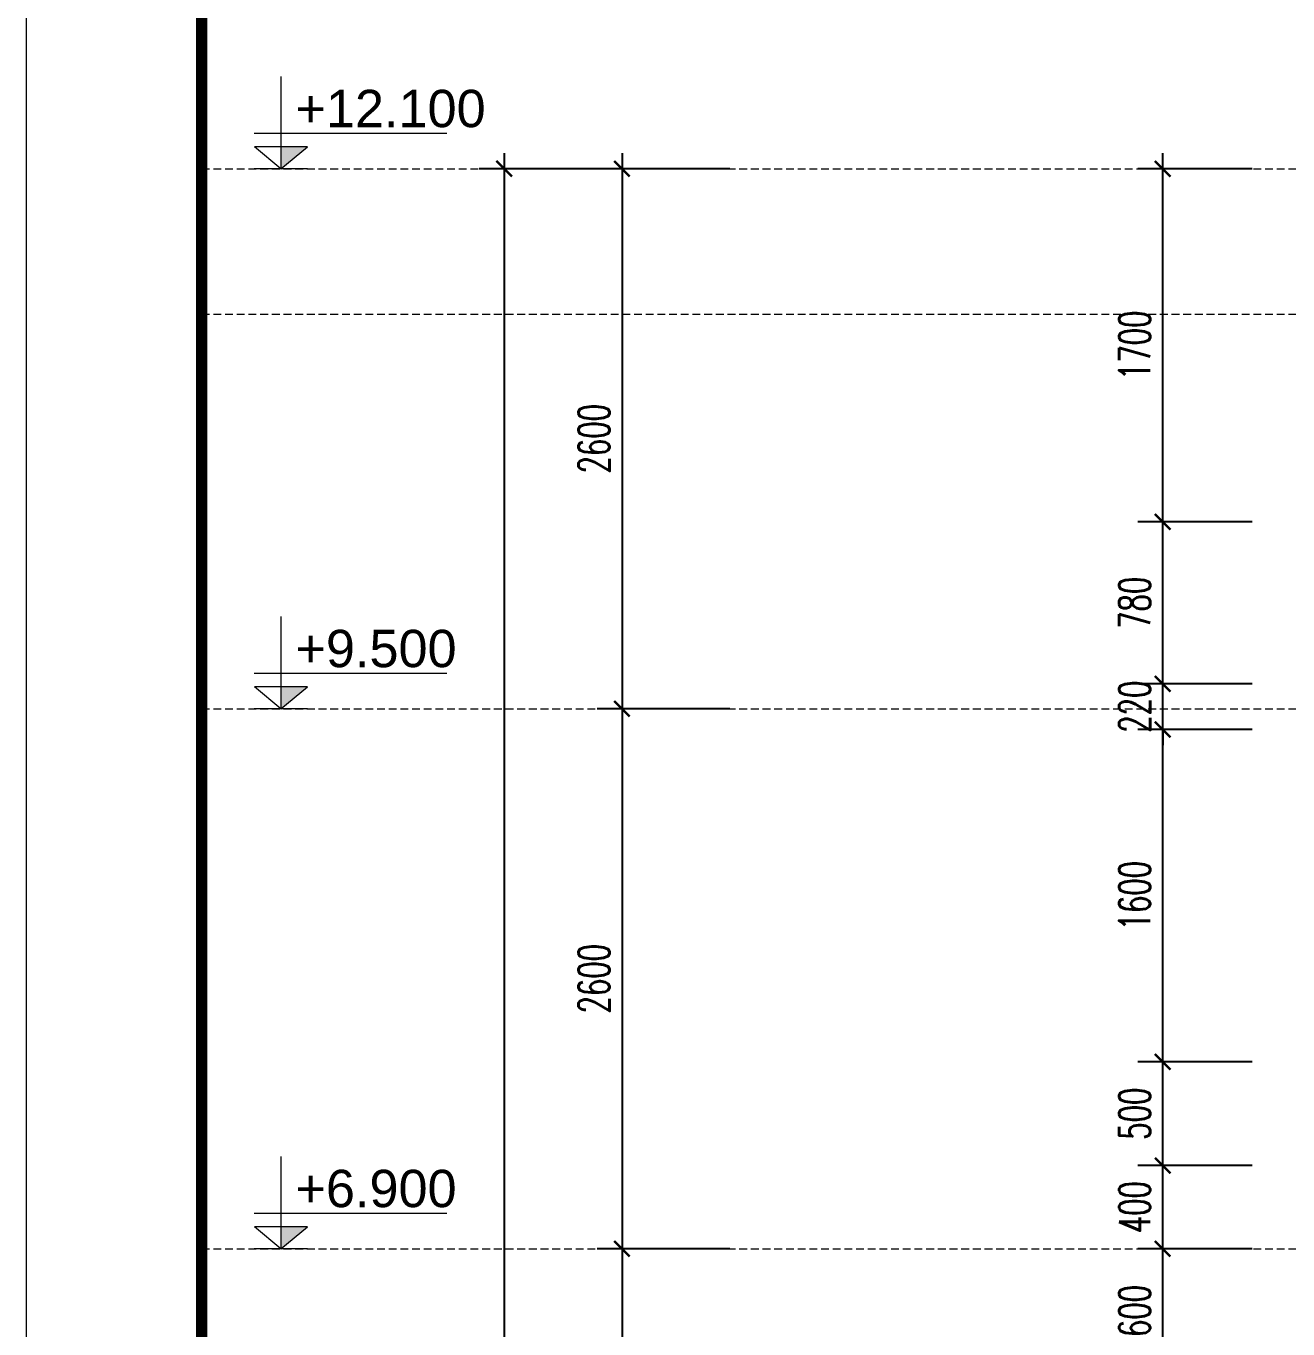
# Model space of a CAD drawing. Header units: millimetres. Extents: x -229618 to 2906, y -178063 to 96806.
# Drawn here: x -91604 to -85529, y -144591 to -138318 of the extents above; entities that cross this region are included whole.
import ezdxf
from ezdxf.enums import TextEntityAlignment as Align

# ---------------------------------------------------------------- set-up
doc = ezdxf.new("R2010")
doc.units = ezdxf.units.MM
doc.header["$LTSCALE"] = 200
doc.header["$MEASUREMENT"] = 0
doc.header["$PDMODE"] = 3
doc.header["$PDSIZE"] = 50
doc.linetypes.add('DASHED2', pattern=[0.375, 0.25, -0.125])
doc.layers.get('0').update_dxf_attribs({"color": 95, "linetype": 'CONTINUOUS'})
doc.layers.get('DEFPOINTS').update_dxf_attribs({"linetype": 'CONTINUOUS'})
for name, color, linetype in [('DIM', 251, 'CONTINUOUS'), ('KHUNGTEN', 7, 'CONTINUOUS'), ('TEXT', 33, 'CONTINUOUS')]:
    doc.layers.add(name, color=color, linetype=linetype)
doc.layers.add('hatch', color=250, linetype='CONTINUOUS', lineweight=5)
doc.layers.add('thay', color=7, linetype='CONTINUOUS', lineweight=18)
doc.layers.add('in', color=203, linetype='CONTINUOUS', lineweight=5, plot=False)
doc.styles.add('Arial N  iso', font='vnarialn_0.ttf')
doc.styles.add('Scale', font='vnsimli.shx', dxfattribs={"width": 0.65, "bigfont": 'bigfont.shx'})
doc.dimstyles.new('Scale', dxfattribs={"dimscale": 75, "dimtxt": 2, "dimasz": 1, "dimexe": 1.6, "dimexo": 0, "dimgap": 0.8, "dimtad": 1, "dimdec": 0, "dimzin": 0, "dimdsep": 46, "dimtxsty": 'Scale', "dimblk": 'ARCHTICK', "dimcen": 0.1, "dimdle": 1, "dimclrd": 256, "dimclre": 256, "dimclrt": 3, "dimadec": 0, "dimazin": 0, "dimtfac": 1, "dimtdec": 0, "dimtix": 1, "dimtmove": 2, "dimatfit": 3, "dimldrblk": 'ARCHTICK', "dimfxl": 0, "dimtolj": 1, "dimtzin": 0, "dimarcsym": 0})

# ---------------------------------------------------------------- blocks, each defined once
blk = doc.blocks.new('_ArchTick')
at = {"color": 0, "linetype": 'ByBlock', "const_width": 0.15}
blk.add_lwpolyline([(-0.5, -0.5), (0.5, 0.5)], dxfattribs=at)
blk = doc.blocks.new('*D233')
at = {"layer": 'DEFPOINTS', "color": 0, "linetype": 'Continuous'}
for p in [(-88215.1, -139004.9), (-88734.5, -141604.9), (-88215.1, -141604.9)]:
    blk.add_point(p, dxfattribs=at)
at = {"layer": 'DIM', "linetype": 'Continuous', "lineweight": -2}
for p, q in [((-88734.5, -138929.9), (-88734.5, -141679.9)), ((-88215.1, -139004.9), (-88854.5, -139004.9)), ((-88215.1, -141604.9), (-88854.5, -141604.9))]:
    blk.add_line(p, q, dxfattribs=at)
at = {"layer": 'DIM', "linetype": 'Continuous', "lineweight": -2, "xscale": 75, "yscale": 75, "zscale": 75}
for p, rotation in [((-88734.5, -139004.9), 90), ((-88734.5, -141604.9), 270)]:
    blk.add_blockref('_ArchTick', p, dxfattribs=dict(at, rotation=rotation))
at = {"layer": 'DIM', "color": 3, "linetype": 'Continuous', "insert": (-88869.5, -140304.9), "char_height": 150, "attachment_point": 5, "rotation": 90, "style": 'Scale'}
blk.add_mtext('\\A1;2600', dxfattribs=at)
blk = doc.blocks.new('*D234')
at = {"layer": 'DEFPOINTS', "color": 0, "linetype": 'Continuous'}
for p in [(-88215.1, -141604.9), (-88734.5, -144204.9), (-88215.1, -144204.9)]:
    blk.add_point(p, dxfattribs=at)
at = {"layer": 'DIM', "linetype": 'Continuous', "lineweight": -2}
for p, q in [((-88734.5, -141529.9), (-88734.5, -144279.9)), ((-88215.1, -141604.9), (-88854.5, -141604.9)), ((-88215.1, -144204.9), (-88854.5, -144204.9))]:
    blk.add_line(p, q, dxfattribs=at)
at = {"layer": 'DIM', "linetype": 'Continuous', "lineweight": -2, "xscale": 75, "yscale": 75, "zscale": 75}
for p, rotation in [((-88734.5, -141604.9), 90), ((-88734.5, -144204.9), 270)]:
    blk.add_blockref('_ArchTick', p, dxfattribs=dict(at, rotation=rotation))
at = {"layer": 'DIM', "color": 3, "linetype": 'Continuous', "insert": (-88869.5, -142904.9), "char_height": 150, "attachment_point": 5, "rotation": 90, "style": 'Scale'}
blk.add_mtext('\\A1;2600', dxfattribs=at)
blk = doc.blocks.new('*D235')
at = {"layer": 'DEFPOINTS', "color": 0, "linetype": 'Continuous'}
for p in [(-88215.1, -144204.9), (-88734.5, -147504.9), (-88215.1, -147504.9)]:
    blk.add_point(p, dxfattribs=at)
at = {"layer": 'DIM', "linetype": 'Continuous', "lineweight": -2}
for p, q in [((-88734.5, -144129.9), (-88734.5, -147579.9)), ((-88215.1, -144204.9), (-88854.5, -144204.9)), ((-88215.1, -147504.9), (-88854.5, -147504.9))]:
    blk.add_line(p, q, dxfattribs=at)
at = {"layer": 'DIM', "linetype": 'Continuous', "lineweight": -2, "xscale": 75, "yscale": 75, "zscale": 75}
for p, rotation in [((-88734.5, -144204.9), 90), ((-88734.5, -147504.9), 270)]:
    blk.add_blockref('_ArchTick', p, dxfattribs=dict(at, rotation=rotation))
at = {"layer": 'DIM', "color": 3, "linetype": 'Continuous', "insert": (-88869.5, -145854.9), "char_height": 150, "attachment_point": 5, "rotation": 90, "style": 'Scale'}
blk.add_mtext('\\A1;3300', dxfattribs=at)
blk = doc.blocks.new('*D238')
at = {"layer": 'DEFPOINTS', "color": 0, "linetype": 'Continuous'}
for p in [(-88215.1, -139004.9), (-89302.2, -151604.9), (-88215.1, -151604.9)]:
    blk.add_point(p, dxfattribs=at)
at = {"layer": 'DIM', "linetype": 'Continuous', "lineweight": -2}
for p, q in [((-89302.2, -138929.9), (-89302.2, -151679.9)), ((-88215.1, -139004.9), (-89422.2, -139004.9)), ((-88215.1, -151604.9), (-89422.2, -151604.9))]:
    blk.add_line(p, q, dxfattribs=at)
at = {"layer": 'DIM', "linetype": 'Continuous', "lineweight": -2, "xscale": 75, "yscale": 75, "zscale": 75}
for p, rotation in [((-89302.2, -139004.9), 90), ((-89302.2, -151604.9), 270)]:
    blk.add_blockref('_ArchTick', p, dxfattribs=dict(at, rotation=rotation))
at = {"layer": 'DIM', "color": 3, "linetype": 'Continuous', "insert": (-89437.2, -145304.9), "char_height": 150, "attachment_point": 5, "rotation": 90, "style": 'Scale'}
blk.add_mtext('\\A1;12600', dxfattribs=at)
blk = doc.blocks.new('*D203')
at = {"layer": 'DEFPOINTS', "color": 0, "linetype": 'Continuous'}
for p in [(-86131.6, -144204.9), (-85700.9, -144204.9), (-85700.9, -144804.9)]:
    blk.add_point(p, dxfattribs=at)
at = {"layer": 'DIM', "linetype": 'Continuous', "lineweight": -2}
for p, q in [((-86131.6, -144879.9), (-86131.6, -144129.9)), ((-85700.9, -144204.9), (-86251.6, -144204.9)), ((-85700.9, -144804.9), (-86251.6, -144804.9))]:
    blk.add_line(p, q, dxfattribs=at)
at = {"layer": 'DIM', "linetype": 'Continuous', "lineweight": -2, "xscale": 75, "yscale": 75, "zscale": 75}
for p, rotation in [((-86131.6, -144204.9), 90), ((-86131.6, -144804.9), 270)]:
    blk.add_blockref('_ArchTick', p, dxfattribs=dict(at, rotation=rotation))
at = {"layer": 'DIM', "color": 3, "linetype": 'Continuous', "insert": (-86266.6, -144504.9), "char_height": 150, "attachment_point": 5, "rotation": 90, "style": 'Scale'}
blk.add_mtext('\\A1;600', dxfattribs=at)
blk = doc.blocks.new('*D204')
at = {"layer": 'DEFPOINTS', "color": 0, "linetype": 'Continuous'}
for p in [(-86131.6, -143304.9), (-85700.9, -143304.9), (-85700.9, -143804.9)]:
    blk.add_point(p, dxfattribs=at)
at = {"layer": 'DIM', "linetype": 'Continuous', "lineweight": -2}
for p, q in [((-86131.6, -143879.9), (-86131.6, -143229.9)), ((-85700.9, -143304.9), (-86251.6, -143304.9)), ((-85700.9, -143804.9), (-86251.6, -143804.9))]:
    blk.add_line(p, q, dxfattribs=at)
at = {"layer": 'DIM', "linetype": 'Continuous', "lineweight": -2, "xscale": 75, "yscale": 75, "zscale": 75}
for p, rotation in [((-86131.6, -143304.9), 90), ((-86131.6, -143804.9), 270)]:
    blk.add_blockref('_ArchTick', p, dxfattribs=dict(at, rotation=rotation))
at = {"layer": 'DIM', "color": 3, "linetype": 'Continuous', "insert": (-86266.6, -143554.9), "char_height": 150, "attachment_point": 5, "rotation": 90, "style": 'Scale'}
blk.add_mtext('\\A1;500', dxfattribs=at)
blk = doc.blocks.new('*D205')
at = {"layer": 'DEFPOINTS', "color": 0, "linetype": 'Continuous'}
for p in [(-86131.6, -141704.9), (-85700.9, -141704.9), (-85700.9, -143304.9)]:
    blk.add_point(p, dxfattribs=at)
at = {"layer": 'DIM', "linetype": 'Continuous', "lineweight": -2}
for p, q in [((-86131.6, -143379.9), (-86131.6, -141629.9)), ((-85700.9, -141704.9), (-86251.6, -141704.9)), ((-85700.9, -143304.9), (-86251.6, -143304.9))]:
    blk.add_line(p, q, dxfattribs=at)
at = {"layer": 'DIM', "linetype": 'Continuous', "lineweight": -2, "xscale": 75, "yscale": 75, "zscale": 75}
for p, rotation in [((-86131.6, -141704.9), 90), ((-86131.6, -143304.9), 270)]:
    blk.add_blockref('_ArchTick', p, dxfattribs=dict(at, rotation=rotation))
at = {"layer": 'DIM', "color": 3, "linetype": 'Continuous', "insert": (-86266.6, -142504.9), "char_height": 150, "attachment_point": 5, "rotation": 90, "style": 'Scale'}
blk.add_mtext('\\A1;1600', dxfattribs=at)
blk = doc.blocks.new('*D206')
at = {"layer": 'DEFPOINTS', "color": 0, "linetype": 'Continuous'}
for p in [(-86131.6, -141484.9), (-85700.9, -141484.9), (-85700.9, -141704.9)]:
    blk.add_point(p, dxfattribs=at)
at = {"layer": 'DIM', "linetype": 'Continuous', "lineweight": -2}
for p, q in [((-86131.6, -141484.9), (-86131.6, -141409.9)), ((-85700.9, -141484.9), (-86251.6, -141484.9)), ((-86131.6, -141704.9), (-86131.6, -141484.9)), ((-85700.9, -141704.9), (-86251.6, -141704.9)), ((-86131.6, -141704.9), (-86131.6, -141779.9))]:
    blk.add_line(p, q, dxfattribs=at)
at = {"layer": 'DIM', "linetype": 'Continuous', "lineweight": -2, "xscale": 75, "yscale": 75, "zscale": 75}
for p, rotation in [((-86131.6, -141484.9), 270), ((-86131.6, -141704.9), 90)]:
    blk.add_blockref('_ArchTick', p, dxfattribs=dict(at, rotation=rotation))
at = {"layer": 'DIM', "color": 3, "linetype": 'Continuous', "insert": (-86266.6, -141594.9), "char_height": 150, "attachment_point": 5, "rotation": 90, "style": 'Scale'}
blk.add_mtext('\\A1;220', dxfattribs=at)
blk = doc.blocks.new('*D207')
at = {"layer": 'DEFPOINTS', "color": 0, "linetype": 'Continuous'}
for p in [(-86131.6, -140704.9), (-85700.9, -140704.9), (-85700.9, -141484.9)]:
    blk.add_point(p, dxfattribs=at)
at = {"layer": 'DIM', "linetype": 'Continuous', "lineweight": -2}
for p, q in [((-86131.6, -141559.9), (-86131.6, -140629.9)), ((-85700.9, -140704.9), (-86251.6, -140704.9)), ((-85700.9, -141484.9), (-86251.6, -141484.9))]:
    blk.add_line(p, q, dxfattribs=at)
at = {"layer": 'DIM', "linetype": 'Continuous', "lineweight": -2, "xscale": 75, "yscale": 75, "zscale": 75}
for p, rotation in [((-86131.6, -140704.9), 90), ((-86131.6, -141484.9), 270)]:
    blk.add_blockref('_ArchTick', p, dxfattribs=dict(at, rotation=rotation))
at = {"layer": 'DIM', "color": 3, "linetype": 'Continuous', "insert": (-86266.6, -141094.9), "char_height": 150, "attachment_point": 5, "rotation": 90, "style": 'Scale'}
blk.add_mtext('\\A1;780', dxfattribs=at)
blk = doc.blocks.new('*D208')
at = {"layer": 'DEFPOINTS', "color": 0, "linetype": 'Continuous'}
for p in [(-86131.6, -139004.9), (-85700.9, -139004.9), (-85700.9, -140704.9)]:
    blk.add_point(p, dxfattribs=at)
at = {"layer": 'DIM', "linetype": 'Continuous', "lineweight": -2}
for p, q in [((-86131.6, -140779.9), (-86131.6, -138929.9)), ((-85700.9, -139004.9), (-86251.6, -139004.9)), ((-85700.9, -140704.9), (-86251.6, -140704.9))]:
    blk.add_line(p, q, dxfattribs=at)
at = {"layer": 'DIM', "linetype": 'Continuous', "lineweight": -2, "xscale": 75, "yscale": 75, "zscale": 75}
for p, rotation in [((-86131.6, -139004.9), 90), ((-86131.6, -140704.9), 270)]:
    blk.add_blockref('_ArchTick', p, dxfattribs=dict(at, rotation=rotation))
at = {"layer": 'DIM', "color": 3, "linetype": 'Continuous', "insert": (-86266.6, -139854.9), "char_height": 150, "attachment_point": 5, "rotation": 90, "style": 'Scale'}
blk.add_mtext('\\A1;1700', dxfattribs=at)
blk = doc.blocks.new('KhungA3')
at = {"layer": 'KHUNGTEN', "color": 4, "const_width": 0.724}
blk.add_lwpolyline([(7.542, 8.987), (411.131, 8.987), (411.131, 295.639), (7.542, 295.639)], close=True, dxfattribs=at)
blk = doc.blocks.new('cao do')
at = {"layer": 'thay'}
for p, q in [((0, 444.6), (0, 0)), ((798.2, 170.2), (-128.3, 170.2)), ((0, 0), (-127.9, 106.1)), ((127.9, 106.1), (-127.9, 106.1)), ((0, 0), (127.9, 106.1))]:
    blk.add_line(p, q, dxfattribs=at)
at = {"layer": 'thay', "ltscale": 600}
blk.add_line((128.3, 0), (-128.3, 0), dxfattribs=at)
at = {"layer": 'thay', "color": 150, "ltscale": 600}
blk.add_solid([(0, 0), (0, 106.1), (127.9, 106.1)], dxfattribs=at)
at = {"layer": 'TEXT', "style": 'Arial N  iso'}
blk.add_attdef('%%P0.000', text='', height=200, dxfattribs=at).set_placement((69.5, 290), align=Align.MIDDLE_LEFT)
blk = doc.blocks.new('*D416')
at = {"layer": 'DEFPOINTS', "color": 0}
for p in [(-86131.6, -143804.9), (-85700.9, -143804.9), (-85700.9, -144204.9)]:
    blk.add_point(p, dxfattribs=at)
at = {"layer": 'DIM', "lineweight": -2}
for p, q in [((-86131.6, -144279.9), (-86131.6, -143729.9)), ((-85700.9, -143804.9), (-86251.6, -143804.9)), ((-85700.9, -144204.9), (-86251.6, -144204.9))]:
    blk.add_line(p, q, dxfattribs=at)
at = {"layer": 'DIM', "lineweight": -2, "xscale": 75, "yscale": 75, "zscale": 75}
for p, rotation in [((-86131.6, -143804.9), 90), ((-86131.6, -144204.9), 270)]:
    blk.add_blockref('_ArchTick', p, dxfattribs=dict(at, rotation=rotation))
at = {"layer": 'DIM', "color": 3, "insert": (-86266.6, -144004.9), "char_height": 150, "attachment_point": 5, "rotation": 90, "style": 'Scale'}
blk.add_mtext('\\A1;400', dxfattribs=at)

msp = doc.modelspace()

# ---------------------------------------------------------------- linework, layer by layer
at = {"layer": 'hatch', "color": 251, "linetype": 'DASHED2', "ltscale": 0.75}
for p, q in [((-90757.5, -139004.9), (-63981, -139004.9)), ((-90757.5, -139704.9), (-63981, -139704.9)), ((-90757.5, -141604.9), (-63981, -141604.9)), ((-90757.5, -144204.9), (-63981, -144204.9))]:
    msp.add_line(p, q, dxfattribs=at)
at = {"layer": 'in', "linetype": 'Continuous'}
msp.add_lwpolyline([(-91603.5, -155646.6), (-60100.3, -155646.6), (-60100.3, -133371.6), (-91603.5, -133371.6)], close=True, dxfattribs=at)

# ---------------------------------------------------------------- block references
at = {"layer": 'KHUNGTEN', "xscale": 75, "yscale": 75, "zscale": 75.00000000000009}
msp.add_blockref('KhungA3', (-91323.2, -155932.6), dxfattribs=at)
at = {"layer": 'thay', "linetype": 'Continuous'}
ref = msp.add_blockref('cao do', (-90376.4, -139004.9), dxfattribs=at)
ref.add_attrib('%%P0.000', '+12.100', dxfattribs={"layer": 'TEXT', "height": 180, "style": 'Arial N  iso'}).set_placement((-90306.8, -138714.9), align=Align.MIDDLE_LEFT)
ref = msp.add_blockref('cao do', (-90376.4, -141604.9), dxfattribs=at)
ref.add_attrib('%%P0.000', '+9.500', dxfattribs={"layer": 'TEXT', "height": 180, "style": 'Arial N  iso'}).set_placement((-90306.8, -141314.9), align=Align.MIDDLE_LEFT)
ref = msp.add_blockref('cao do', (-90376.4, -144204.9), dxfattribs=at)
ref.add_attrib('%%P0.000', '+6.900', dxfattribs={"layer": 'TEXT', "height": 180, "style": 'Arial N  iso'}).set_placement((-90306.8, -143914.9), align=Align.MIDDLE_LEFT)

# ---------------------------------------------------------------- dimensions: what is measured, and where the dimension line sits
at = {"layer": 'DIM', "linetype": 'Continuous'}
for base, p1, p2, picture, middle in [((-89302.2, -151604.9), (-88215.1, -139004.9), (-88215.1, -151604.9), '*D238', (-89437.2, -145304.9)), ((-88734.5, -141604.9), (-88215.1, -139004.9), (-88215.1, -141604.9), '*D233', (-88869.5, -140304.9)), ((-88734.5, -144204.9), (-88215.1, -141604.9), (-88215.1, -144204.9), '*D234', (-88869.5, -142904.9)), ((-88734.5, -147504.9), (-88215.1, -144204.9), (-88215.1, -147504.9), '*D235', (-88869.5, -145854.9))]:
    dim = msp.add_linear_dim(base=base, p1=p1, p2=p2, angle=90, dimstyle='Scale', dxfattribs=at)
    dim.commit()
    dim.dimension.update_dxf_attribs({"geometry": picture, "text_midpoint": middle})
for base, p1, p2, picture, middle in [((-86131.6, -139004.9), (-85700.9, -140704.9), (-85700.9, -139004.9), '*D208', (-86266.6, -139854.9)), ((-86131.6, -140704.9), (-85700.9, -141484.9), (-85700.9, -140704.9), '*D207', (-86266.6, -141094.9)), ((-86131.6, -141484.9), (-85700.9, -141704.9), (-85700.9, -141484.9), '*D206', (-86266.6, -141594.9)), ((-86131.6, -141704.9), (-85700.9, -143304.9), (-85700.9, -141704.9), '*D205', (-86266.6, -142504.9)), ((-86131.6, -143304.9), (-85700.9, -143804.9), (-85700.9, -143304.9), '*D204', (-86266.6, -143554.9)), ((-86131.6, -144204.9), (-85700.9, -144804.9), (-85700.9, -144204.9), '*D203', (-86266.6, -144504.9))]:
    dim = msp.add_linear_dim(base=base, p1=p1, p2=p2, angle=90, dimstyle='Scale', override={"dimfxl": 70}, dxfattribs=at)
    dim.commit()
    dim.dimension.update_dxf_attribs({"geometry": picture, "text_midpoint": middle})
at = {"layer": 'DIM'}
dim = msp.add_linear_dim(base=(-86131.6, -143804.9), p1=(-85700.9, -144204.9), p2=(-85700.9, -143804.9), angle=90, dimstyle='Scale', dxfattribs=at)
dim.commit()
dim.dimension.update_dxf_attribs({"geometry": '*D416', "text_midpoint": (-86266.6, -144004.9)})

doc.saveas('drawing.dxf')
